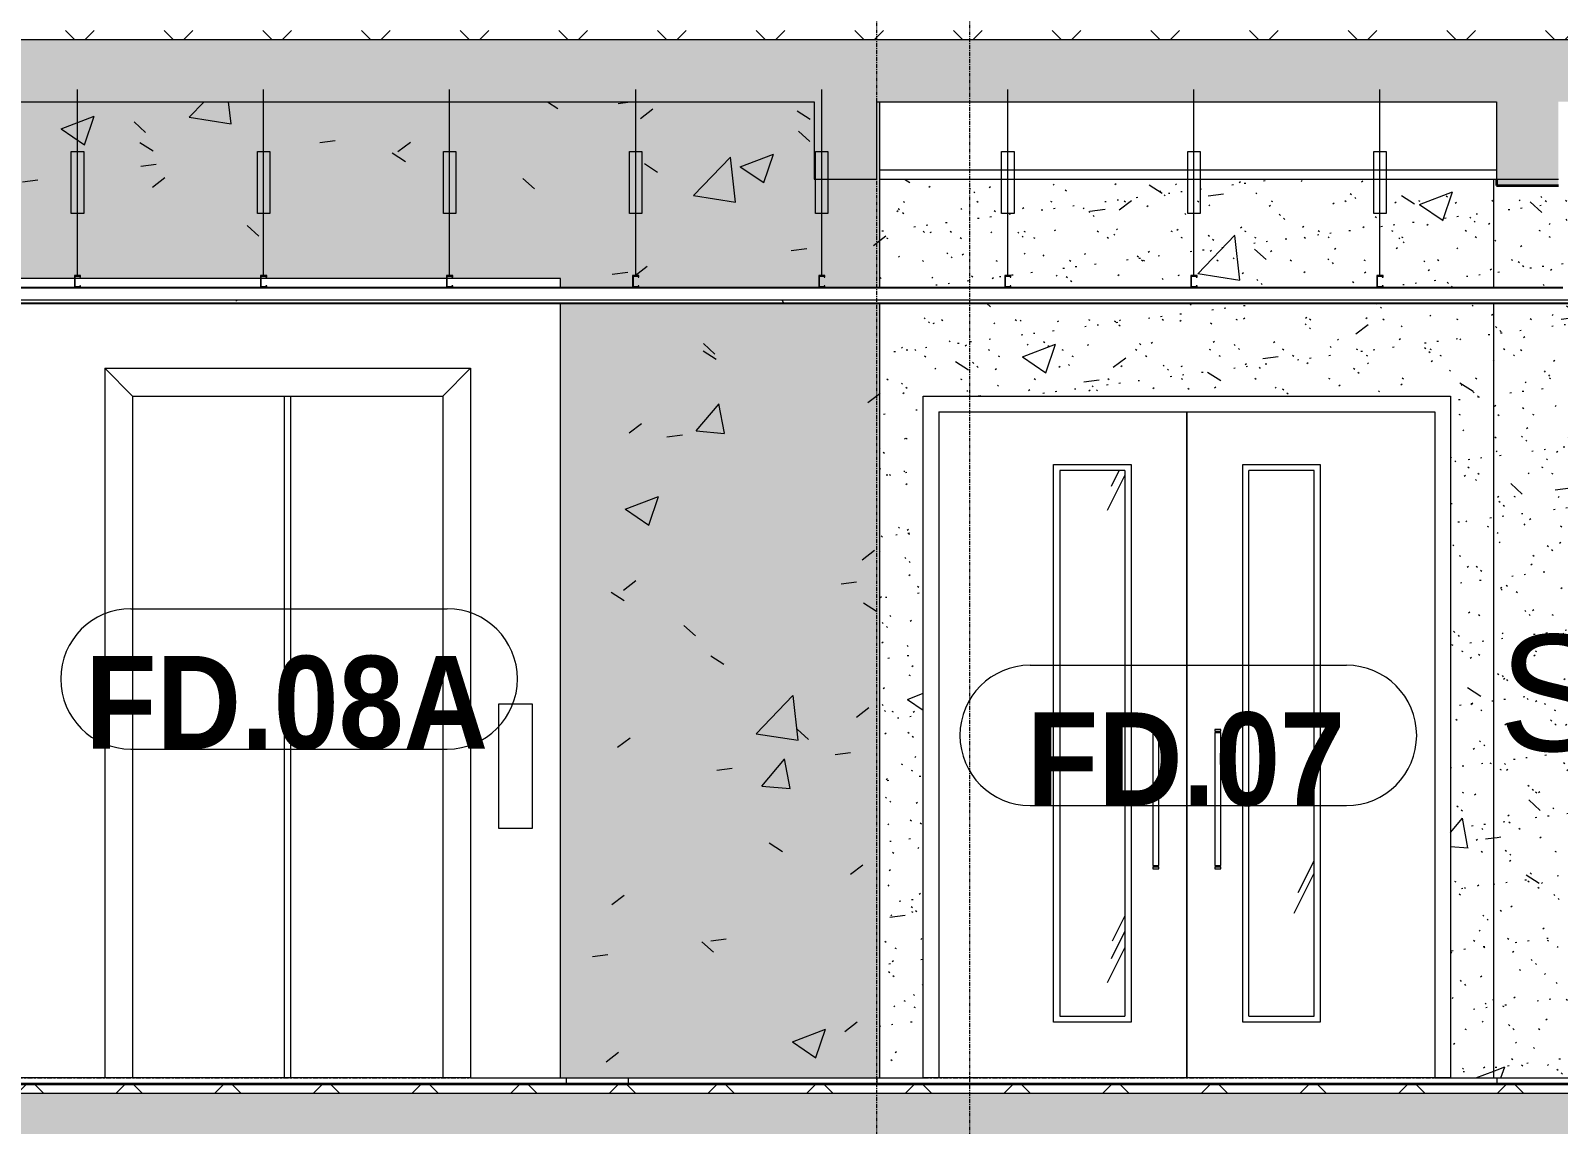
# Model space of a CAD drawing. Header units: millimetres. Extents: x 3451 to 201731, y -8641 to 35300.
# Drawn here: x 30808 to 35735, y 2050 to 5580 of the extents above; entities that cross this region are included whole.
import ezdxf

# ---------------------------------------------------------------- set-up
doc = ezdxf.new("R2010")
doc.units = ezdxf.units.MM
doc.linetypes.add('Centre', pattern=[31.75, 6.35, -4.7625, 15.875, -4.7625])
doc.linetypes.add('Grid Line', pattern=[22.225, 12.7, -3.175, 3.175, -3.175])
for name, color, linetype, lineweight in [('0-1', 7, 'Continuous', 5), ('A-AREA-IDEN', 2, 'Continuous', 9), ('A-CLNG', 13, 'Continuous', 9), ('A-CLNG-1', 13, 'Continuous', 25), ('A-CLNG-PATT-1', 13, 'Continuous', 9), ('A-DETL-GENF', 92, 'Continuous', 9), ('A-DETL-GENF-1', 7, 'Continuous', 9), ('A-DETL-THIN', 151, 'Continuous', 9), ('A-DOOR', 31, 'Continuous', 9), ('A-DOOR-FRAM', 31, 'Continuous', 9), ('A-DOOR-IDEN', 31, 'Continuous', 9), ('A-FLOR-3', 192, 'Continuous', 35), ('A-FLOR-LEVL-2', 51, 'Centre', 9), ('A-FLOR-PATT-3', 8, 'Continuous', 9), ('A-WALL', 113, 'Continuous', 9), ('A-WALL-PATT-4', 111, 'Continuous', 9), ('I-WALL', 2, 'Continuous', 9), ('S-BEAM-1', 12, 'Continuous', 5), ('S-BEAM-2', 10, 'Continuous', 35), ('S-BEAM-3', 7, 'Continuous', 9), ('S-COLS-1', 7, 'Continuous', 9), ('S-GRID-1', 1, 'Grid Line', 9)]:
    doc.layers.add(name, color=color, linetype=linetype, lineweight=lineweight)
doc.styles.add('Arial_1', font='arial.ttf', dxfattribs={"height": 375})
doc.styles.add('Arial_B_1', font='arialbd.ttf', dxfattribs={"width": 0.9, "height": 300})
pattern_1 = [(45, (49422.43, 14125), (-159.099, 159.099), []), (135, (49422.43, 14125), (-159.099, -159.099), [])]
pattern_2 = [(63.435, (51212.7, 14229.33), (-0.001, 1524), [532.46, -2875.3]), (63.435, (49688.7, 14229.33), (-0.001, 1524), [532.46, -2875.3]), (63.435, (51942.24, 14523.8), (-0.001, 1524), [532.46, -2875.3]), (63.435, (50418.24, 14523.8), (-0.001, 1524), [532.46, -2875.3]), (63.435, (51831.8, 14419.83), (-0.001, 1524), [532.46, -2875.3]), (63.435, (50307.8, 14419.83), (-0.001, 1524), [532.46, -2875.3]), (63.435, (51719.26, 15015.1), (-0.001, 1524.001), [258.8, -3148.965]), (63.435, (50195.26, 15015.1), (-0.001, 1524), [258.8, -3148.965]), (63.435, (51645.65, 14922.95), (-0.001, 1524), [532.46, -2875.3]), (63.435, (50121.65, 14922.95), (-0.001, 1524), [532.46, -2875.3]), (63.435, (51658.64, 14989.1), (-0.001, 1524), [532.46, -2875.3]), (63.435, (50134.64, 14989.1), (-0.001, 1524), [532.46, -2875.3]), (63.435, (51043.8, 14698.94), (-0.001, 1524), [532.46, -2875.3]), (63.435, (49519.8, 14698.94), (-0.001, 1524), [532.46, -2875.3]), (63.435, (51056.8, 14776.9), (-0.001, 1524), [532.46, -2875.3]), (63.435, (49532.8, 14776.9), (-0.001, 1524), [532.46, -2875.3]), (63.435, (51060.3, 14833.1), (-0.001, 1524), [532.46, -2875.3]), (63.435, (49536.3, 14833.1), (-0.001, 1524), [532.46, -2875.3])]
pattern_3 = [(50, (49422.4, 14125), (1093.104, -95.634), [114.3, -1257.3]), (355, (49422.4, 14125), (-211.46, 1146.34), [91.44, -1005.84]), (100.451, (49513.5, 14117), (881.656, 1050.7), [97.14, -1068.54]), (46.184, (49422.4, 14429.8), (1626.475, -252.26), [171.45, -1885.95]), (96.636, (49558, 14408.8), (1424.42, 1484.57), [145.71, -1602.81]), (351.184, (49422.4, 14429.8), (1424.43, 1484.55), [137.16, -1508.76]), (21, (49574.8, 14353.6), (909.686, -613.59), [114.3, -1257.3]), (326, (49574.8, 14353.6), (370.81, 1105.13), [91.44, -1005.84]), (71.451, (49650.6, 14302.5), (1280.503, 491.53), [97.14, -1068.54]), (37.5, (49422.43, 14125), (18.5313, 507.33), [50.292, -943.356, 50.292, -970.788, -1009.65]), (37.5, (49422.43, 14125), (18.5313, 507.33), [-2014.728, 50.292, -959.358]), (7.5, (49422.43, 14125), (400.918, 601.084), [50.292, -531.876, 50.292, -920.496, -384.81]), (7.5, (49422.43, 14125), (400.918, 601.084), [-1552.956, 50.292, -334.518]), (327.5, (49082.58, 14125), (813.545, -34.374), [50.292, -330.708, 50.292, -1138.428, -1577.34]), (327.5, (49082.58, 14125), (813.545, -34.374), [-1569.72, 50.292, -1527.048]), (317.5, (48930.2, 14125), (888.775, 152.56), [50.292, -445.008, 50.292, -739.14, -1120.14]), (317.5, (48930.2, 14125), (888.775, 152.56), [-1284.73, 50.29, -1069.85])]
pattern_4 = [(37.5, (49422.43, 14125), (-4.79953, 146.8239), [5.029, -110.795, 5.029, -124.511, -123.825]), (37.5, (49422.43, 14125), (-4.79953, 146.8239), [-245.364, 5.029, -118.796]), (7.5, (49422.43, 14125), (134.8574, 215.0472), [5.029, -57.455, 5.029, -99.365, -40.005]), (7.5, (49422.43, 14125), (134.8574, 215.0472), [-166.878, 5.029, -34.976]), (327.5, (49328.7, 14125), (237.29776, 0.4316), [5.029, -33.071, 5.029, -132.131, -179.07]), (327.5, (49328.7, 14125), (237.29776, 0.4316), [-175.26, 5.029, -174.041]), (317.5, (49328.7, 14125), (229.067, 66.8792), [5.029, -14.021, 5.029, -84.887, -102.87]), (317.5, (49328.7, 14125), (229.067, 66.8792), [-108.966, 5.029, -97.841])]

# ---------------------------------------------------------------- blocks, each defined once
blk = doc.blocks.new('NCV_TKTC_KET CAU_rvt-1-TKCS_MẶT CẮT C')
at = {"layer": 'S-BEAM-1'}
blk.add_hatch(color=256, dxfattribs=at).paths.add_polyline_path([(35535.3, 5080), (35735.3, 5080), (35735.3, 5100), (35535.3, 5100)])
at = {"layer": 'S-BEAM-2'}
for p, q in [((35535.3, 5100), (35535.3, 5080)), ((35535.3, 5080), (35735.3, 5080))]:
    blk.add_line(p, q, dxfattribs=at)
at = {"layer": 'S-BEAM-3'}
for p, q in [((33546.9, 5130), (35535.3, 5130)), ((33546.9, 5100), (35535.3, 5100))]:
    blk.add_line(p, q, dxfattribs=at)
at = {"layer": 'S-COLS-1'}
for p, q in [((32536.9, 2180), (32536.9, 2200)), ((32736.9, 2180), (32736.9, 2200)), ((33536.9, 2200), (33536.9, 2180))]:
    blk.add_line(p, q, dxfattribs=at)
blk = doc.blocks.new('Thang may HIEN - Dài x Rộng - 2200x1200-551375-TKCS_MẶT CẮT C')
at = {"layer": 'A-DOOR'}
for p, q in [((30757.4, 4780), (30757.4, 4750)), ((30949.8, 4780), (30757.4, 4780)), ((31549.8, 4780), (30952.3, 4780)), ((32149.8, 4780), (31552.3, 4780)), ((32517.4, 4780), (32152.3, 4780)), ((32517.4, 4750), (32517.4, 4780)), ((30757.4, 4700), (30757.4, 2200)), ((32517.4, 2200), (32517.4, 4700)), ((31137.4, 4400), (31047.4, 4490)), ((31047.4, 4490), (31047.4, 2200)), ((31047.4, 4490), (32227.4, 4490)), ((32227.4, 4490), (32137.4, 4400)), ((32227.4, 4490), (32227.4, 2200)), ((31137.4, 4400), (31137.4, 2200)), ((31137.4, 4400), (32137.4, 4400)), ((31627.4, 2200), (31627.4, 4400)), ((31647.4, 2200), (31647.4, 4400)), ((32137.4, 4400), (32137.4, 2200)), ((32427.4, 3405.9), (32317.4, 3405.9)), ((32317.4, 3405.9), (32317.4, 3005.9)), ((32427.4, 3005.9), (32427.4, 3405.9)), ((32317.4, 3005.9), (32427.4, 3005.9)), ((31047.4, 2200), (30757.4, 2200)), ((31057.4, 2200), (31047.4, 2200)), ((32227.4, 2200), (32217.4, 2200)), ((32227.4, 2200), (32517.4, 2200))]:
    blk.add_line(p, q, dxfattribs=at)
blk = doc.blocks.new('FD_07 - FD_07-1700x2200-CỬA ĐI 2 CÁNH-V135-TKCS_MẶT CẮT C')
at = {"layer": 'A-DOOR'}
h = blk.add_hatch(dxfattribs=at)
h.set_pattern_fill('FP_2', color=256, style=0, pattern_type=2)
h.set_pattern_definition(pattern_2)
h.paths.add_polyline_path([(34127.1, 2400), (34337.1, 2400), (34337.1, 4160), (34127.1, 4160), (34127.1, 2610)])
h = blk.add_hatch(dxfattribs=at)
h.set_pattern_fill('FP_2', color=256, style=0, pattern_type=2)
h.set_pattern_definition(pattern_2)
h.paths.add_polyline_path([(34737.1, 2400), (34947.1, 2400), (34947.1, 4160), (34737.1, 4160), (34737.1, 2610)])
for p, q in [((34537.1, 4350), (34537.1, 2200)), ((34537.1, 2200), (34537.1, 4350)), ((34107.1, 4180), (34357.1, 4180)), ((34107.1, 2380), (34107.1, 4180)), ((34127.1, 4160), (34127.1, 2400)), ((34337.1, 4160), (34127.1, 4160)), ((34337.1, 4160), (34337.1, 2400)), ((34357.1, 4180), (34357.1, 2380)), ((34717.1, 4180), (34967.1, 4180)), ((34717.1, 2380), (34717.1, 4180)), ((34947.1, 4160), (34737.1, 4160)), ((34737.1, 2400), (34737.1, 4160)), ((34947.1, 2400), (34947.1, 4160)), ((34967.1, 4180), (34967.1, 2380)), ((34427.1, 3325), (34427.1, 3319)), ((34447.1, 3325), (34427.1, 3325)), ((34427.1, 3319), (34447.1, 3319)), ((34427.1, 3314.8), (34427.1, 2885.2)), ((34427.1, 3314.8), (34447.1, 3314.8)), ((34429.1, 3319), (34429.1, 3314.8)), ((34445.2, 3314.8), (34445.2, 3319)), ((34447.1, 3319), (34447.1, 3325)), ((34447.1, 2885.2), (34447.1, 3314.8)), ((34627.1, 3325), (34627.1, 3319)), ((34647.1, 3325), (34627.1, 3325)), ((34627.1, 3319), (34647.1, 3319)), ((34627.1, 3314.8), (34627.1, 2885.2)), ((34627.1, 3314.8), (34647.1, 3314.8)), ((34629.1, 3319), (34629.1, 3314.8)), ((34645.2, 3314.8), (34645.2, 3319)), ((34647.1, 3319), (34647.1, 3325)), ((34647.1, 2885.2), (34647.1, 3314.8)), ((34427.1, 2885.2), (34447.1, 2885.2)), ((34427.1, 2881), (34427.1, 2875)), ((34427.1, 2881), (34447.1, 2881)), ((34427.1, 2875), (34447.1, 2875)), ((34429.1, 2885.2), (34429.1, 2881)), ((34445.2, 2881), (34445.2, 2885.2)), ((34447.1, 2875), (34447.1, 2881)), ((34627.1, 2885.2), (34647.1, 2885.2)), ((34627.1, 2881), (34627.1, 2875)), ((34627.1, 2881), (34647.1, 2881)), ((34627.1, 2875), (34647.1, 2875)), ((34629.1, 2885.2), (34629.1, 2881)), ((34645.2, 2881), (34645.2, 2885.2)), ((34647.1, 2875), (34647.1, 2881)), ((34357.1, 2380), (34107.1, 2380)), ((34127.1, 2400), (34337.1, 2400)), ((34967.1, 2380), (34717.1, 2380)), ((34737.1, 2400), (34947.1, 2400)), ((35387.1, 2200), (33687.1, 2200))]:
    blk.add_line(p, q, dxfattribs=at)
at = {"layer": 'A-DOOR-FRAM'}
for p, q in [((33737.1, 4350), (33737.1, 2200)), ((33737.1, 4350), (35337.1, 4350)), ((35337.1, 4350), (35337.1, 2200)), ((33737.1, 2200), (33687.1, 2200)), ((35337.1, 2200), (35387.1, 2200))]:
    blk.add_line(p, q, dxfattribs=at)
blk = doc.blocks.new('Repeating Detail - THANH TREO TRẦN 600-V269-TKCS_MẶT CẮT C')
at = {"layer": 'A-DETL-GENF'}
for points in [[(30949.8, 4750), (30969.8, 4750), (30969.8, 4756), (30967.3, 4752.5), (30952.3, 4752.5), (30952.3, 4787.5), (30967.3, 4787.5), (30969.8, 4784), (30969.8, 4790), (30949.8, 4790)], [(31549.8, 4750), (31569.8, 4750), (31569.8, 4756), (31567.3, 4752.5), (31552.3, 4752.5), (31552.3, 4787.5), (31567.3, 4787.5), (31569.8, 4784), (31569.8, 4790), (31549.8, 4790)], [(32149.8, 4750), (32169.8, 4750), (32169.8, 4756), (32167.3, 4752.5), (32152.3, 4752.5), (32152.3, 4787.5), (32167.3, 4787.5), (32169.8, 4784), (32169.8, 4790), (32149.8, 4790)], [(32749.8, 4750), (32769.8, 4750), (32769.8, 4756), (32767.3, 4752.5), (32752.3, 4752.5), (32752.3, 4787.5), (32767.3, 4787.5), (32769.8, 4784), (32769.8, 4790), (32749.8, 4790)], [(33349.8, 4750), (33369.8, 4750), (33369.8, 4756), (33367.3, 4752.5), (33352.3, 4752.5), (33352.3, 4787.5), (33367.3, 4787.5), (33369.8, 4784), (33369.8, 4790), (33349.8, 4790)], [(33949.8, 4750), (33969.8, 4750), (33969.8, 4756), (33967.3, 4752.5), (33952.3, 4752.5), (33952.3, 4787.5), (33967.3, 4787.5), (33969.8, 4784), (33969.8, 4790), (33949.8, 4790)], [(34549.8, 4750), (34569.8, 4750), (34569.8, 4756), (34567.3, 4752.5), (34552.3, 4752.5), (34552.3, 4787.5), (34567.3, 4787.5), (34569.8, 4784), (34569.8, 4790), (34549.8, 4790)], [(35149.8, 4750), (35169.8, 4750), (35169.8, 4756), (35167.3, 4752.5), (35152.3, 4752.5), (35152.3, 4787.5), (35167.3, 4787.5), (35169.8, 4784), (35169.8, 4790), (35149.8, 4790)]]:
    blk.add_hatch(color=256, dxfattribs=at).paths.add_polyline_path(points)
for p, q in [((30959.8, 4790), (30959.8, 5390)), ((31559.8, 4790), (31559.8, 5390)), ((32159.8, 4790), (32159.8, 5390)), ((32759.8, 4790), (32759.8, 5390)), ((33359.8, 4790), (33359.8, 5390)), ((33959.8, 4790), (33959.8, 5390)), ((34559.8, 4790), (34559.8, 5390)), ((35159.8, 4790), (35159.8, 5390)), ((30939.8, 5190), (30979.8, 5190)), ((30939.8, 4990), (30939.8, 5190)), ((30979.8, 5190), (30979.8, 4990)), ((31539.8, 5190), (31579.8, 5190)), ((31539.8, 4990), (31539.8, 5190)), ((31579.8, 5190), (31579.8, 4990)), ((32139.8, 5190), (32179.8, 5190)), ((32139.8, 4990), (32139.8, 5190)), ((32179.8, 5190), (32179.8, 4990)), ((32739.8, 5190), (32779.8, 5190)), ((32739.8, 4990), (32739.8, 5190)), ((32779.8, 5190), (32779.8, 4990)), ((33339.8, 5190), (33379.8, 5190)), ((33339.8, 4990), (33339.8, 5190)), ((33379.8, 5190), (33379.8, 4990)), ((33939.8, 5190), (33979.8, 5190)), ((33939.8, 4990), (33939.8, 5190)), ((33979.8, 5190), (33979.8, 4990)), ((34539.8, 5190), (34579.8, 5190)), ((34539.8, 4990), (34539.8, 5190)), ((34579.8, 5190), (34579.8, 4990)), ((35139.8, 5190), (35179.8, 5190)), ((35139.8, 4990), (35139.8, 5190)), ((35179.8, 5190), (35179.8, 4990)), ((30979.8, 4990), (30939.8, 4990)), ((31579.8, 4990), (31539.8, 4990)), ((32179.8, 4990), (32139.8, 4990)), ((32779.8, 4990), (32739.8, 4990)), ((33379.8, 4990), (33339.8, 4990)), ((33979.8, 4990), (33939.8, 4990)), ((34579.8, 4990), (34539.8, 4990)), ((35179.8, 4990), (35139.8, 4990)), ((30969.8, 4790), (30949.8, 4790)), ((30949.8, 4790), (30949.8, 4750)), ((30969.8, 4790), (30949.8, 4790)), ((30949.8, 4790), (30949.8, 4750)), ((30952.3, 4787.5), (30967.3, 4787.5)), ((30952.3, 4752.5), (30952.3, 4787.5)), ((30952.3, 4752.5), (30952.3, 4787.5)), ((30952.3, 4787.5), (30967.3, 4787.5)), ((30967.3, 4787.5), (30967.3, 4784)), ((30967.3, 4787.5), (30967.3, 4784)), ((30967.3, 4784), (30969.8, 4784)), ((30967.3, 4784), (30969.8, 4784)), ((30969.8, 4784), (30969.8, 4790)), ((30969.8, 4784), (30969.8, 4790)), ((31569.8, 4790), (31549.8, 4790)), ((31549.8, 4790), (31549.8, 4750)), ((31569.8, 4790), (31549.8, 4790)), ((31549.8, 4790), (31549.8, 4750)), ((31552.3, 4787.5), (31567.3, 4787.5)), ((31552.3, 4752.5), (31552.3, 4787.5)), ((31552.3, 4752.5), (31552.3, 4787.5)), ((31552.3, 4787.5), (31567.3, 4787.5)), ((31567.3, 4787.5), (31567.3, 4784)), ((31567.3, 4787.5), (31567.3, 4784)), ((31567.3, 4784), (31569.8, 4784)), ((31567.3, 4784), (31569.8, 4784)), ((31569.8, 4784), (31569.8, 4790)), ((31569.8, 4784), (31569.8, 4790)), ((32169.8, 4790), (32149.8, 4790)), ((32149.8, 4790), (32149.8, 4750)), ((32169.8, 4790), (32149.8, 4790)), ((32149.8, 4790), (32149.8, 4750)), ((32152.3, 4787.5), (32167.3, 4787.5)), ((32152.3, 4752.5), (32152.3, 4787.5)), ((32152.3, 4752.5), (32152.3, 4787.5)), ((32152.3, 4787.5), (32167.3, 4787.5)), ((32167.3, 4787.5), (32167.3, 4784)), ((32167.3, 4787.5), (32167.3, 4784)), ((32167.3, 4784), (32169.8, 4784)), ((32167.3, 4784), (32169.8, 4784)), ((32169.8, 4784), (32169.8, 4790)), ((32169.8, 4784), (32169.8, 4790)), ((32769.8, 4790), (32749.8, 4790)), ((32749.8, 4790), (32749.8, 4750)), ((32769.8, 4790), (32749.8, 4790)), ((32749.8, 4790), (32749.8, 4750)), ((32752.3, 4787.5), (32767.3, 4787.5)), ((32752.3, 4752.5), (32752.3, 4787.5)), ((32752.3, 4752.5), (32752.3, 4787.5)), ((32752.3, 4787.5), (32767.3, 4787.5)), ((32767.3, 4787.5), (32767.3, 4784)), ((32767.3, 4787.5), (32767.3, 4784)), ((32767.3, 4784), (32769.8, 4784)), ((32767.3, 4784), (32769.8, 4784)), ((32769.8, 4784), (32769.8, 4790)), ((32769.8, 4784), (32769.8, 4790)), ((33369.8, 4790), (33349.8, 4790)), ((33349.8, 4790), (33349.8, 4750)), ((33369.8, 4790), (33349.8, 4790)), ((33349.8, 4790), (33349.8, 4750)), ((33352.3, 4787.5), (33367.3, 4787.5)), ((33352.3, 4752.5), (33352.3, 4787.5)), ((33352.3, 4752.5), (33352.3, 4787.5)), ((33352.3, 4787.5), (33367.3, 4787.5)), ((33367.3, 4787.5), (33367.3, 4784)), ((33367.3, 4787.5), (33367.3, 4784)), ((33367.3, 4784), (33369.8, 4784)), ((33367.3, 4784), (33369.8, 4784)), ((33369.8, 4784), (33369.8, 4790)), ((33369.8, 4784), (33369.8, 4790)), ((33969.8, 4790), (33949.8, 4790)), ((33949.8, 4790), (33949.8, 4750)), ((33969.8, 4790), (33949.8, 4790)), ((33949.8, 4790), (33949.8, 4750)), ((33952.3, 4787.5), (33967.3, 4787.5)), ((33952.3, 4752.5), (33952.3, 4787.5)), ((33952.3, 4752.5), (33952.3, 4787.5)), ((33952.3, 4787.5), (33967.3, 4787.5)), ((33967.3, 4787.5), (33967.3, 4784)), ((33967.3, 4787.5), (33967.3, 4784)), ((33967.3, 4784), (33969.8, 4784)), ((33967.3, 4784), (33969.8, 4784)), ((33969.8, 4784), (33969.8, 4790)), ((33969.8, 4784), (33969.8, 4790)), ((34569.8, 4790), (34549.8, 4790)), ((34549.8, 4790), (34549.8, 4750)), ((34569.8, 4790), (34549.8, 4790)), ((34549.8, 4790), (34549.8, 4750)), ((34552.3, 4787.5), (34567.3, 4787.5)), ((34552.3, 4752.5), (34552.3, 4787.5)), ((34552.3, 4752.5), (34552.3, 4787.5)), ((34552.3, 4787.5), (34567.3, 4787.5)), ((34567.3, 4787.5), (34567.3, 4784)), ((34567.3, 4787.5), (34567.3, 4784)), ((34567.3, 4784), (34569.8, 4784)), ((34567.3, 4784), (34569.8, 4784)), ((34569.8, 4784), (34569.8, 4790)), ((34569.8, 4784), (34569.8, 4790)), ((35169.8, 4790), (35149.8, 4790)), ((35149.8, 4790), (35149.8, 4750)), ((35169.8, 4790), (35149.8, 4790)), ((35149.8, 4790), (35149.8, 4750)), ((35152.3, 4787.5), (35167.3, 4787.5)), ((35152.3, 4752.5), (35152.3, 4787.5)), ((35152.3, 4752.5), (35152.3, 4787.5)), ((35152.3, 4787.5), (35167.3, 4787.5)), ((35167.3, 4787.5), (35167.3, 4784)), ((35167.3, 4787.5), (35167.3, 4784)), ((35167.3, 4784), (35169.8, 4784)), ((35167.3, 4784), (35169.8, 4784)), ((35169.8, 4784), (35169.8, 4790)), ((35169.8, 4784), (35169.8, 4790)), ((30949.8, 4750), (30969.8, 4750)), ((30949.8, 4750), (30969.8, 4750)), ((30967.3, 4752.5), (30952.3, 4752.5)), ((30967.3, 4752.5), (30952.3, 4752.5)), ((30969.8, 4756), (30967.3, 4756)), ((30967.3, 4756), (30967.3, 4752.5)), ((30969.8, 4756), (30967.3, 4756)), ((30967.3, 4756), (30967.3, 4752.5)), ((30969.8, 4750), (30969.8, 4756)), ((30969.8, 4750), (30969.8, 4756)), ((31549.8, 4750), (31569.8, 4750)), ((31549.8, 4750), (31569.8, 4750)), ((31567.3, 4752.5), (31552.3, 4752.5)), ((31567.3, 4752.5), (31552.3, 4752.5)), ((31569.8, 4756), (31567.3, 4756)), ((31567.3, 4756), (31567.3, 4752.5)), ((31569.8, 4756), (31567.3, 4756)), ((31567.3, 4756), (31567.3, 4752.5)), ((31569.8, 4750), (31569.8, 4756)), ((31569.8, 4750), (31569.8, 4756)), ((32149.8, 4750), (32169.8, 4750)), ((32149.8, 4750), (32169.8, 4750)), ((32167.3, 4752.5), (32152.3, 4752.5)), ((32167.3, 4752.5), (32152.3, 4752.5)), ((32169.8, 4756), (32167.3, 4756)), ((32167.3, 4756), (32167.3, 4752.5)), ((32169.8, 4756), (32167.3, 4756)), ((32167.3, 4756), (32167.3, 4752.5)), ((32169.8, 4750), (32169.8, 4756)), ((32169.8, 4750), (32169.8, 4756)), ((32749.8, 4750), (32769.8, 4750)), ((32749.8, 4750), (32769.8, 4750)), ((32767.3, 4752.5), (32752.3, 4752.5)), ((32767.3, 4752.5), (32752.3, 4752.5)), ((32769.8, 4756), (32767.3, 4756)), ((32767.3, 4756), (32767.3, 4752.5)), ((32769.8, 4756), (32767.3, 4756)), ((32767.3, 4756), (32767.3, 4752.5)), ((32769.8, 4750), (32769.8, 4756)), ((32769.8, 4750), (32769.8, 4756)), ((33349.8, 4750), (33369.8, 4750)), ((33349.8, 4750), (33369.8, 4750)), ((33367.3, 4752.5), (33352.3, 4752.5)), ((33367.3, 4752.5), (33352.3, 4752.5)), ((33369.8, 4756), (33367.3, 4756)), ((33367.3, 4756), (33367.3, 4752.5)), ((33369.8, 4756), (33367.3, 4756)), ((33367.3, 4756), (33367.3, 4752.5)), ((33369.8, 4750), (33369.8, 4756)), ((33369.8, 4750), (33369.8, 4756)), ((33949.8, 4750), (33969.8, 4750)), ((33949.8, 4750), (33969.8, 4750)), ((33967.3, 4752.5), (33952.3, 4752.5)), ((33967.3, 4752.5), (33952.3, 4752.5)), ((33969.8, 4756), (33967.3, 4756)), ((33967.3, 4756), (33967.3, 4752.5)), ((33969.8, 4756), (33967.3, 4756)), ((33967.3, 4756), (33967.3, 4752.5)), ((33969.8, 4750), (33969.8, 4756)), ((33969.8, 4750), (33969.8, 4756)), ((34549.8, 4750), (34569.8, 4750)), ((34549.8, 4750), (34569.8, 4750)), ((34567.3, 4752.5), (34552.3, 4752.5)), ((34567.3, 4752.5), (34552.3, 4752.5)), ((34569.8, 4756), (34567.3, 4756)), ((34567.3, 4756), (34567.3, 4752.5)), ((34569.8, 4756), (34567.3, 4756)), ((34567.3, 4756), (34567.3, 4752.5)), ((34569.8, 4750), (34569.8, 4756)), ((34569.8, 4750), (34569.8, 4756)), ((35149.8, 4750), (35169.8, 4750)), ((35149.8, 4750), (35169.8, 4750)), ((35167.3, 4752.5), (35152.3, 4752.5)), ((35167.3, 4752.5), (35152.3, 4752.5)), ((35169.8, 4756), (35167.3, 4756)), ((35167.3, 4756), (35167.3, 4752.5)), ((35169.8, 4756), (35167.3, 4756)), ((35167.3, 4756), (35167.3, 4752.5)), ((35169.8, 4750), (35169.8, 4756)), ((35169.8, 4750), (35169.8, 4756))]:
    blk.add_line(p, q, dxfattribs=at)
blk = doc.blocks.new('STN_Door Tag - STN_Door Tag-1788670-TKCS_MẶT CẮT C')
at = {"layer": 'A-DOOR-IDEN'}
for p, q in [((34031.7, 10331.8), (35051.8, 10331.8)), ((34031.7, 9879), (35051.8, 9879))]:
    blk.add_line(p, q, dxfattribs=at)
for centre, start, end in [((34031.7, 10105.4), 90, 270), ((35051.8, 10105.4), 270, 90)]:
    blk.add_arc(centre, 226.4, start, end, dxfattribs=at)

msp = doc.modelspace()

# ---------------------------------------------------------------- hatches: boundary and pattern name
at = {"layer": 'A-CLNG-PATT-1'}
h = msp.add_hatch(dxfattribs=at)
h.set_pattern_fill('FP_7', color=256, style=0, pattern_type=2)
h.set_pattern_definition([(0, (49422.43, 14125), (1219.2, 304.8), [50.292, -864.108, 50.292, -864.108, -4876.8]), (0, (49422.43, 14125), (1219.2, 304.8), [-1828.8, 50.292, -1778.508, 50.292, -864.108, -2133.6]), (0, (49422.43, 14125), (1219.2, 304.8), [-4572, 50.292, -559.308, 50.292, -1473.708]), (120, (49879.63, 14277.4), (-873.5645, 903.458), [50.292, -864.108, 50.292, -5740.908]), (120, (49879.63, 14277.4), (-873.5645, 903.458), [-964.692, -864.108, 50.292, -1778.508, -3048]), (120, (49879.63, 14277.4), (-873.5645, 903.458), [-3657.6, 50.292, -864.108, 50.292, -2083.308]), (120, (49879.63, 14277.4), (-873.5645, 903.458), [-4622.292, -559.308, 50.292, -1473.708]), (240, (50032.03, 14887), (-345.6355, -1208.258), [50.292, -864.108, 50.292, -5740.908]), (240, (50032.03, 14887), (-345.6355, -1208.258), [-964.692, -864.108, 50.292, -1778.508, -3048]), (240, (50032.03, 14887), (-345.6355, -1208.258), [-3657.6, 50.292, -864.108, 50.292, -2083.308]), (240, (50032.03, 14887), (-345.6355, -1208.258), [-4622.292, -559.308, 50.292, -1473.708])])
h.paths.add_polyline_path([(39442.6, 4700), (39837.4, 4700), (39837.4, 4710), (26736.9, 4710), (26736.9, 4700), (39121.1, 4700)])
at = {"layer": 'A-DETL-GENF-1'}
for points in [[(40235.6, 4950), (40235.6, 5350), (44235.3, 5350), (44235.3, 4950), (44536.9, 4950), (44536.9, 5550), (23337.4, 5550), (23337.4, 5150), (23535.3, 5150), (23535.3, 5350), (26536.9, 5350), (26536.9, 5150), (26735.3, 5150), (26735.3, 5350), (28436.9, 5350), (28436.9, 5100), (28636.9, 5100), (28636.9, 5350), (30536.9, 5350), (30536.9, 5100), (30735.3, 5100), (30735.3, 5350), (33335.3, 5350), (33335.3, 5100), (33537.4, 5100), (33537.4, 5350), (35535.3, 5350), (35535.3, 5100), (35735.3, 5100), (35735.3, 5350), (39935.6, 5350), (39935.6, 4950), (40085.7, 4950)], [(40235.6, 1550), (40235.6, 1950), (44235.3, 1950), (44235.3, 1550), (44536.9, 1550), (44536.9, 2150), (24936.9, 2150), (24936.9, 1950), (26536.9, 1950), (26536.9, 1750), (26735.3, 1750), (26735.3, 1950), (28436.9, 1950), (28436.9, 1700), (28636.9, 1700), (28636.9, 1950), (30536.9, 1950), (30536.9, 1700), (30735.3, 1700), (30735.3, 1950), (33335.3, 1950), (33335.3, 1700), (33537.4, 1700), (33537.4, 1950), (35535.3, 1950), (35535.3, 1700), (35735.3, 1700), (35735.3, 1950), (39935.6, 1950), (39935.6, 1550)]]:
    msp.add_hatch(color=256, dxfattribs=at).paths.add_polyline_path(points)
at = {"layer": 'A-FLOR-PATT-3'}
h = msp.add_hatch(dxfattribs=at)
h.set_pattern_fill('FP_6', color=256, style=0, pattern_type=2)
h.set_pattern_definition(pattern_1)
h.paths.add_polyline_path([(45737.4, 5530), (45737.4, 5580), (27136.9, 5580), (27136.9, 5550), (44536.9, 5550), (44536.9, 5530), (45230.4, 5530)])
h = msp.add_hatch(dxfattribs=at)
h.set_pattern_fill('FP_6', color=256, style=0, pattern_type=2)
h.set_pattern_definition(pattern_1)
h.paths.add_polyline_path([(36870.3, 2150), (39837.4, 2150), (39837.4, 2180), (26737.4, 2180), (26737.4, 2150), (35735.3, 2150)])
at = {"layer": 'A-WALL-PATT-4'}
h = msp.add_hatch(dxfattribs=at)
h.set_pattern_fill('FP_4', color=256, style=0, pattern_type=2)
h.set_pattern_definition(pattern_3)
h.paths.add_polyline_path([(28646.9, 2200), (28707.4, 2200), (28707.4, 4700), (28646.9, 4700), (28646.9, 3353.7)])
h.paths.add_polyline_path([(32517.4, 2200), (33546.9, 2200), (33546.9, 4700), (32517.4, 4700), (32517.4, 3353.7)])
h.paths.add_polyline_path([(30757.4, 2200), (30757.4, 4700), (30467.4, 4700), (30467.4, 2200)])
h.paths.add_polyline_path([(33546.9, 4750), (33546.9, 5350), (33537.4, 5350), (33537.4, 5100), (33335.3, 5100), (33335.3, 5350), (30735.3, 5350), (30735.3, 5100), (30535.3, 5100), (30535.3, 5350), (28646.9, 5349.6), (28646.9, 4750), (28707.4, 4750), (28707.4, 4780), (29149.8, 4780), (29149.8, 4790), (29169.8, 4790), (29169.8, 4784), (29167.3, 4787.5), (29152.3, 4787.5), (29153.3, 4780), (29749.8, 4780), (29749.8, 4790), (29769.8, 4790), (29769.8, 4784), (29767.3, 4787.5), (29752.3, 4787.5), (29752.3, 4780), (30349.8, 4780), (30349.8, 4790), (30369.8, 4790), (30369.8, 4784), (30367.3, 4787.5), (30352.3, 4787.5), (30352.3, 4780), (30467.4, 4780), (30467.4, 4750), (30757.4, 4750), (30757.4, 4780), (30949.8, 4780), (30949.8, 4790), (30969.8, 4790), (30969.8, 4784), (30967.3, 4787.5), (30952.3, 4787.5), (30952.3, 4780), (31549.8, 4780), (31549.8, 4790), (31569.8, 4790), (31569.8, 4784), (31567.3, 4787.5), (31552.3, 4787.5), (31552.3, 4780), (32149.8, 4780), (32149.8, 4790), (32169.8, 4790), (32169.8, 4784), (32167.3, 4787.5), (32152.3, 4787.5), (32152.3, 4780), (32517.4, 4780), (32517.4, 4750), (32749.8, 4750), (32749.8, 4790), (32769.8, 4790), (32769.8, 4784), (32767.3, 4787.5), (32752.3, 4787.5), (32752.3, 4752.5), (32767.3, 4752.5), (32769.8, 4756), (32769.8, 4750), (33349.8, 4750), (33349.8, 4790), (33369.8, 4790), (33369.8, 4784), (33367.3, 4787.5), (33352.3, 4787.5), (33352.3, 4752.5), (33367.3, 4752.5), (33369.8, 4756), (33369.8, 4750), (33537.4, 4750)])
h = msp.add_hatch(dxfattribs=at)
h.set_pattern_fill('FP_5', color=256, style=0, pattern_type=2)
h.set_pattern_definition(pattern_4)
h.paths.add_polyline_path([(28646.9, 2200), (28707.4, 2200), (28707.4, 4700), (28646.9, 4700), (28646.9, 3353.7)])
h.paths.add_polyline_path([(32517.4, 2200), (33546.9, 2200), (33546.9, 4700), (32517.4, 4700), (32517.4, 3353.7)])
h.paths.add_polyline_path([(30757.4, 2200), (30757.4, 4700), (30467.4, 4700), (30467.4, 2200)])
h.paths.add_polyline_path([(33546.9, 4750), (33546.9, 5350), (33537.4, 5350), (33537.4, 5100), (33335.3, 5100), (33335.3, 5350), (30735.3, 5350), (30735.3, 5100), (30535.3, 5100), (30535.3, 5350), (28646.9, 5349.6), (28646.9, 4750), (28707.4, 4750), (28707.4, 4780), (29149.8, 4780), (29149.8, 4790), (29169.8, 4790), (29169.8, 4784), (29167.3, 4787.5), (29152.3, 4787.5), (29153.3, 4780), (29749.8, 4780), (29749.8, 4790), (29769.8, 4790), (29769.8, 4784), (29767.3, 4787.5), (29752.3, 4787.5), (29752.3, 4780), (30349.8, 4780), (30349.8, 4790), (30369.8, 4790), (30369.8, 4784), (30367.3, 4787.5), (30352.3, 4787.5), (30352.3, 4780), (30467.4, 4780), (30467.4, 4750), (30757.4, 4750), (30757.4, 4780), (30949.8, 4780), (30949.8, 4790), (30969.8, 4790), (30969.8, 4784), (30967.3, 4787.5), (30952.3, 4787.5), (30952.3, 4780), (31549.8, 4780), (31549.8, 4790), (31569.8, 4790), (31569.8, 4784), (31567.3, 4787.5), (31552.3, 4787.5), (31552.3, 4780), (32149.8, 4780), (32149.8, 4790), (32169.8, 4790), (32169.8, 4784), (32167.3, 4787.5), (32152.3, 4787.5), (32152.3, 4780), (32517.4, 4780), (32517.4, 4750), (32749.8, 4750), (32749.8, 4790), (32769.8, 4790), (32769.8, 4784), (32767.3, 4787.5), (32752.3, 4787.5), (32752.3, 4752.5), (32767.3, 4752.5), (32769.8, 4756), (32769.8, 4750), (33349.8, 4750), (33349.8, 4790), (33369.8, 4790), (33369.8, 4784), (33367.3, 4787.5), (33352.3, 4787.5), (33352.3, 4752.5), (33367.3, 4752.5), (33369.8, 4756), (33369.8, 4750), (33537.4, 4750)])
h = msp.add_hatch(dxfattribs=at)
h.set_pattern_fill('FP_4', color=256, style=0, pattern_type=2)
h.set_pattern_definition(pattern_3)
h.paths.add_polyline_path([(33687.1, 2200), (33687.1, 4400), (35387.1, 4400), (35387.1, 2200), (35527.4, 2200), (35527.4, 4700), (33546.9, 4700), (33546.9, 2200)])
h.paths.add_polyline_path([(34331.2, 4750), (34549.8, 4750), (34549.8, 4790), (34569.8, 4790), (34569.8, 4784), (34567.3, 4787.5), (34552.3, 4787.5), (34552.3, 4752.5), (34567.3, 4752.5), (34569.8, 4756), (34569.8, 4750), (35149.8, 4750), (35149.8, 4790), (35169.8, 4790), (35169.8, 4784), (35167.3, 4787.5), (35152.3, 4787.5), (35152.3, 4752.5), (35167.3, 4752.5), (35169.8, 4756), (35169.8, 4750), (35527.4, 4750), (35527.4, 5100), (33546.9, 5100), (33546.9, 4750), (33949.8, 4750), (33949.8, 4790), (33969.8, 4790), (33969.8, 4784), (33967.3, 4787.5), (33952.3, 4787.5), (33952.3, 4752.5), (33967.3, 4752.5), (33969.8, 4756), (33969.8, 4750), (34297.9, 4750)])
h = msp.add_hatch(dxfattribs=at)
h.set_pattern_fill('FP_5', color=256, style=0, pattern_type=2)
h.set_pattern_definition(pattern_4)
h.paths.add_polyline_path([(33687.1, 2200), (33687.1, 4400), (35387.1, 4400), (35387.1, 2200), (35527.4, 2200), (35527.4, 4700), (33546.9, 4700), (33546.9, 2200)])
h.paths.add_polyline_path([(34331.2, 4750), (34549.8, 4750), (34549.8, 4790), (34569.8, 4790), (34569.8, 4784), (34567.3, 4787.5), (34552.3, 4787.5), (34552.3, 4752.5), (34567.3, 4752.5), (34569.8, 4756), (34569.8, 4750), (35149.8, 4750), (35149.8, 4790), (35169.8, 4790), (35169.8, 4784), (35167.3, 4787.5), (35152.3, 4787.5), (35152.3, 4752.5), (35167.3, 4752.5), (35169.8, 4756), (35169.8, 4750), (35527.4, 4750), (35527.4, 5100), (33546.9, 5100), (33546.9, 4750), (33949.8, 4750), (33949.8, 4790), (33969.8, 4790), (33969.8, 4784), (33967.3, 4787.5), (33952.3, 4787.5), (33952.3, 4752.5), (33967.3, 4752.5), (33969.8, 4756), (33969.8, 4750), (34297.9, 4750)])
h = msp.add_hatch(dxfattribs=at)
h.set_pattern_fill('FP_4', color=256, style=0, pattern_type=2)
h.set_pattern_definition(pattern_3)
h.paths.add_polyline_path([(35527.4, 2200), (35537.4, 2200), (35537.4, 4700), (35527.4, 4700), (35527.4, 3353.7)])
h.paths.add_polyline_path([(35527.4, 4750), (35537.4, 4750), (35537.4, 5080), (35535.3, 5080), (35535.3, 5100), (35527.4, 5100), (35527.4, 5080)])
h = msp.add_hatch(dxfattribs=at)
h.set_pattern_fill('FP_5', color=256, style=0, pattern_type=2)
h.set_pattern_definition(pattern_4)
h.paths.add_polyline_path([(35527.4, 2200), (35537.4, 2200), (35537.4, 4700), (35527.4, 4700), (35527.4, 3353.7)])
h.paths.add_polyline_path([(35527.4, 4750), (35537.4, 4750), (35537.4, 5080), (35535.3, 5080), (35535.3, 5100), (35527.4, 5100), (35527.4, 5080)])
h = msp.add_hatch(dxfattribs=at)
h.set_pattern_fill('FP_4', color=256, style=0, pattern_type=2)
h.set_pattern_definition(pattern_3)
h.paths.add_polyline_path([(35537.4, 2200), (36186.5, 2200), (36186.5, 4700), (35537.4, 4700), (35537.4, 3353.7)])
h.paths.add_polyline_path([(35769.8, 4750), (36186.5, 4750), (36186.5, 5100), (35735.3, 5100), (35735.3, 5080), (35537.4, 5080), (35537.4, 4750), (35749.8, 4750), (35749.8, 4790), (35769.8, 4790), (35769.8, 4784), (35767.3, 4787.5), (35752.3, 4787.5), (35752.3, 4752.5), (35767.3, 4752.5), (35769.8, 4756), (35769.8, 4752.5)])
h = msp.add_hatch(dxfattribs=at)
h.set_pattern_fill('FP_5', color=256, style=0, pattern_type=2)
h.set_pattern_definition(pattern_4)
h.paths.add_polyline_path([(35537.4, 2200), (36186.5, 2200), (36186.5, 4700), (35537.4, 4700), (35537.4, 3353.7)])
h.paths.add_polyline_path([(35769.8, 4750), (36186.5, 4750), (36186.5, 5100), (35735.3, 5100), (35735.3, 5080), (35537.4, 5080), (35537.4, 4750), (35749.8, 4750), (35749.8, 4790), (35769.8, 4790), (35769.8, 4784), (35767.3, 4787.5), (35752.3, 4787.5), (35752.3, 4752.5), (35767.3, 4752.5), (35769.8, 4756), (35769.8, 4752.5)])

# ---------------------------------------------------------------- linework, layer by layer
at = {"layer": 'A-CLNG'}
msp.add_line((39837.4, 4710), (26736.9, 4710), dxfattribs=at)
at = {"layer": 'A-CLNG-1'}
for p, q in [((30949.8, 4750), (30369.8, 4750)), ((31549.8, 4750), (30969.8, 4750)), ((32149.8, 4750), (31569.8, 4750)), ((32749.8, 4750), (32169.8, 4750)), ((33349.8, 4750), (32769.8, 4750)), ((33949.8, 4750), (33369.8, 4750)), ((34549.8, 4750), (33969.8, 4750)), ((35149.8, 4750), (34569.8, 4750)), ((35749.8, 4750), (35169.8, 4750)), ((26736.9, 4700), (39837.4, 4700))]:
    msp.add_line(p, q, dxfattribs=at)
at = {"layer": 'A-DETL-THIN'}
for p, q in [((44536.9, 5550), (23337.4, 5550)), ((30735.3, 5350), (33335.3, 5350)), ((33335.3, 5350), (33335.3, 5100)), ((33537.4, 5100), (33537.4, 5350)), ((33537.4, 5350), (35535.3, 5350)), ((35535.3, 5350), (35535.3, 5100)), ((33335.3, 5100), (33537.4, 5100)), ((35535.3, 5100), (35735.3, 5100)), ((44536.9, 2150), (24936.9, 2150))]:
    msp.add_line(p, q, dxfattribs=at)
at = {"layer": 'A-FLOR-3'}
msp.add_line((39837.4, 2180), (26737.4, 2180), dxfattribs=at)
at = {"layer": 'A-FLOR-LEVL-2'}
msp.add_line((3450.8, 2200), (93442.9, 2200), dxfattribs=at)
at = {"layer": 'A-WALL'}
for p, q in [((32217.4, 2200), (31057.4, 2200)), ((32536.9, 2180), (32536.9, 2200)), ((35387.1, 2200), (33687.1, 2200)), ((35537.4, 2180), (35537.4, 2200))]:
    msp.add_line(p, q, dxfattribs=at)
at = {"layer": 'I-WALL'}
for p, q in [((33546.9, 4750), (33546.9, 5350.2)), ((35527.4, 4750), (35527.4, 5100)), ((33546.9, 2200), (33546.9, 4700)), ((35527.4, 2200), (35527.4, 4700)), ((33687.1, 2200), (33687.1, 4400)), ((33687.1, 4400), (35387.1, 4400)), ((35387.1, 4400), (35387.1, 2200)), ((32517.4, 2200), (33687.1, 2200)), ((35387.1, 2200), (39827.4, 2200))]:
    msp.add_line(p, q, dxfattribs=at)
at = {"layer": 'S-GRID-1'}
for p, q in [((33536.9, -1941), (33536.9, 30542.5)), ((33836.9, -36), (33836.9, 30542.5))]:
    msp.add_line(p, q, dxfattribs=at)

# ---------------------------------------------------------------- block references
at = {"layer": '0-1'}
msp.add_blockref('NCV_TKTC_KET CAU_rvt-1-TKCS_MẶT CẮT C', (0, 0), dxfattribs=at)
at = {"layer": 'A-DETL-GENF'}
msp.add_blockref('Repeating Detail - THANH TREO TRẦN 600-V269-TKCS_MẶT CẮT C', (0, 0), dxfattribs=at)
at = {"layer": 'A-DOOR'}
for name in ['Thang may HIEN - Dài x Rộng - 2200x1200-551375-TKCS_MẶT CẮT C', 'FD_07 - FD_07-1700x2200-CỬA ĐI 2 CÁNH-V135-TKCS_MẶT CẮT C']:
    msp.add_blockref(name, (0, 0), dxfattribs=at)
at = {"layer": 'A-DOOR-IDEN'}
for p in [(-2899.8, -6617.6), (0, -6800)]:
    msp.add_blockref('STN_Door Tag - STN_Door Tag-1788670-TKCS_MẶT CẮT C', p, dxfattribs=at)

# ---------------------------------------------------------------- texts
at = {"layer": 'A-AREA-IDEN', "insert": (37434.9, 3249.9), "char_height": 375, "width": 3790.5, "attachment_point": 8, "line_spacing_factor": 0.936439, "style": 'Arial_1'}
msp.add_mtext('\\pt7.5,15,22.5,30,37.5,45,52.5,60,67.5,75,82.5,90,97.5,105,112.5,120,127.5,135,142.5,150,157.5,165,172.5,180,187.5,195,202.5,210,217.5,225,232.5,240;SẢNH THÁP A2', dxfattribs=at)
at = {"layer": 'A-DOOR-IDEN', "char_height": 300, "attachment_point": 5, "line_spacing_factor": 0.936439, "style": 'Arial_B_1'}
for s, insert, width in [('\\pt6.75,13.5,20.25,27,33.75,40.5,47.25,54,60.75,67.5,74.25,81,87.75,94.5,101.25,108,114.75,121.5,128.25,135,141.75,148.5,155.25,162,168.75,175.5,182.25,189,195.75,202.5,209.25,216;FD.08A', (31634.3, 3410), 1331.1), ('\\pt6.75,13.5,20.25,27,33.75,40.5,47.25,54,60.75,67.5,74.25,81,87.75,94.5,101.25,108,114.75,121.5,128.25,135,141.75,148.5,155.25,162,168.75,175.5,182.25,189,195.75,202.5,209.25,216;FD.07', (34534.1, 3227.6), 1054.35)]:
    msp.add_mtext(s, dxfattribs=dict(at, insert=insert, width=width))

doc.saveas('drawing.dxf')
